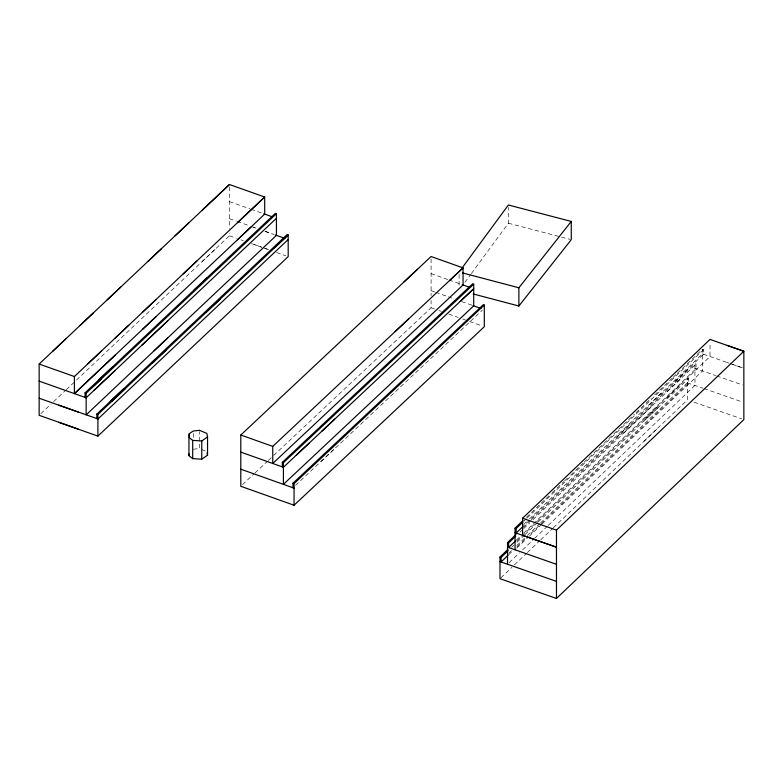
<?xml version="1.0" encoding="UTF-8"?>
<svg xmlns="http://www.w3.org/2000/svg" width="783" height="783" viewBox="0 0 783 783"><rect width="100%" height="100%" fill="white"/><g stroke="black" fill="none" stroke-linecap="round" stroke-linejoin="round"><path stroke-width="0.59" stroke-dasharray="3.92 2.94" d="M464.896 282.35L470.691 274.471M471.415 273.482L508.373 223.224L508.373 207.436M687.268 378.346L688.502 378.581L688.502 383.132L529.357 534.975M540.622 522.819L687.308 382.867L688.502 383.132M526.391 517.328L545.418 499.172M545.996 498.614L551.291 493.564M552.132 492.761L563.887 481.535M564.563 480.899L568.096 477.532M570.611 475.124L583.129 463.184M584.01 462.342L634.455 414.217M636.129 412.621L651.202 398.234M654.608 394.984L672.245 378.15M673.086 377.347L676.845 373.765M677.285 373.344L702.488 349.306L703.555 349.678L703.555 354.239L523.191 526.323M523.758 521.233L526.303 518.806M527.145 517.994L703.555 349.678M523.524 524.61L526.92 521.37M529.465 518.943L702.488 353.857L729.188 363.214L726.927 362.421M648.735 405.154L662.164 392.332M617.053 436.777L631.47 423.016M674.721 381.752L689.138 367.99M523.435 527.409L530.512 520.656M531.265 519.932L694.952 363.752L696.028 364.124L696.028 368.685L536.003 521.37M520.088 532L522.741 529.474M523.621 528.623L529.817 522.721M533.194 519.501L696.028 364.124M623.934 432.911L652.768 405.398M667.194 391.647L681.611 377.886M516.555 539.927L520.47 536.198M523.621 533.184L535.738 521.625M666.764 397.764L681.181 384.013M516.79 541.014L536.424 522.271M536.727 521.84L710.015 356.5L710.015 343.071M644.057 419.59L658.454 405.839M645.241 419.845L659.668 406.093M511.671 547.288L513.785 545.271M516.976 542.227L524.052 535.484M524.816 534.75L537.53 522.613M538.195 521.987L688.502 378.581M508.823 553.17L511.475 550.635M516.77 545.585L526.489 536.306M527.37 535.464L539.741 523.67M508.696 554.687L512.943 550.645M516.976 546.788L525.824 538.352M516.741 548.169L528.31 537.128M529.191 536.286L541.572 524.473M542.188 523.896L702.488 370.946L702.488 349.306M509.214 562.615L519.393 552.906M522.555 549.891L534.045 538.929M534.662 538.342L547.307 526.274M548.188 525.432L694.952 385.393L694.952 363.752M500.875 577.834L511.857 567.362M514.392 564.935L526.509 553.375M527.399 552.534L539.82 540.681M540.661 539.879L553.033 528.065M553.375 527.742L687.425 399.839L687.425 378.199M644.057 441.23L658.454 427.479M40.853 413.708L51.042 404.087M53.587 401.679L65.831 390.14M66.34 389.66L75.608 380.91M76.499 380.078L229.448 235.791L229.448 233.344M202.259 261.434L215.854 248.612M242.485 484.677L254.132 473.764M255.013 472.932L267.463 461.246M268.354 460.414L273.071 455.99M273.688 455.412L431.081 307.778L431.081 300.457M295.534 485.382L482.445 310.058M321.03 461.471L333.773 449.52M687.268 382.907L702.909 388.182M193.293 449.227L199.508 448.542L199.508 431.531M508.373 223.224L570.102 239.353M696.028 368.685L694.952 368.313L715.593 375.537M730.059 363.518L742.724 367.951L730.314 363.606M716.562 375.879L742.764 385.05M704.054 388.583L742.764 402.139M694.061 402.168L741.638 418.827M702.488 353.857L703.555 354.239M229.448 201.613L250.08 208.924M251.049 209.267L263.01 213.505M229.448 218.702L236.358 221.149M237.278 221.472L250.08 226.013M251.226 226.414L256.951 228.45M264.977 231.288L274.363 234.616M229.448 235.791L236.358 238.238M240.968 239.862L243.268 240.684M276.673 252.527L285.883 255.787M431.081 273.6L448.365 279.756M449.031 279.991L461.373 284.376M253.633 227.266L255.933 228.088M265.153 231.357L268.608 232.58M431.081 290.689L434.536 291.922M435.691 292.333L448.072 296.737M448.365 296.835L454.639 299.077M461.657 301.572L472.11 305.282M431.081 307.778L434.477 308.982M438.842 310.538L441.269 311.399M448.825 314.091L458.261 317.448M462.792 319.063L465.454 320.002M469.585 321.48L482.083 325.924M201.603 449.422L206.859 451.644M459.102 274.441L459.102 285.374M431.081 258.958L431.081 295.573M229.448 186.971L229.448 228.46M193.293 433.43L193.293 438.284M261.698 247.213L251.333 243.542L261.698 247.213M268.608 249.669L262.853 247.624L268.608 249.669"/><path stroke-width="1.17" d="M188.948 437.433L189.192 433.762L193.293 431.002L199.508 430.317L206.859 433.42L207.544 436.953L207.544 455.177L201.769 459.19L192.696 458.623L188.948 455.657L188.948 437.433L192.696 440.398L201.769 440.966L207.544 436.953M188.948 455.657L189.075 453.827M461.999 268.07L508.373 204.999L571.267 221.432L571.267 239.657L518.875 306.016L473.167 293.948M518.875 306.016L518.875 287.782L571.267 221.432M39.15 398.224L97.963 418.974M237.503 222.666L264.693 197.013L74.395 376.535L74.395 393.624L264.693 214.102L264.693 197.013L229.448 184.524L39.15 364.046L39.15 415.303L97.895 436.121L288.193 256.609L288.193 234.959L287.116 234.587L96.828 414.099L96.828 418.66M515.048 532.694L556.468 547.209L522.584 535.337L522.584 518.248L710.015 339.411L743.85 351.264L743.85 419.61L556.468 598.476L499.985 578.686L499.985 557.036L507.942 549.451M515.048 549.783L515.048 528.143L523.005 520.548M522.907 526.597L516.124 533.076L516.124 528.515L522.907 522.046M507.521 564.23L507.521 542.59L516.007 534.495M556.468 564.298L507.521 547.151L508.598 547.523L508.598 542.971L515.674 536.218M508.598 547.523L515.674 540.779M556.468 581.387L499.985 561.597L501.061 561.969L501.061 557.418L508.138 550.664M501.061 561.969L508.138 555.225M556.468 598.476L556.468 530.13L743.85 351.264L726.927 345.342M52.735 351.224L66.34 338.403M79.925 325.581L93.52 312.76M107.114 299.938L120.709 287.107M147.889 261.463L161.484 248.642M175.079 235.82L188.664 222.998M229.448 184.524L202.259 210.177M115.17 338.07L128.764 325.248M183.134 273.952L196.729 261.131M74.395 393.624L115.17 355.149M167.709 320.854L86.15 397.784L85.073 397.412L85.073 392.851L275.371 213.328L276.438 213.71L276.438 235.35L86.15 414.873L86.15 393.232L276.438 213.71M115.042 370.516L93.872 390.502M141.948 345.146L276.438 218.271M110.413 401.278L124.017 388.456M97.895 436.121L97.895 414.481L288.193 234.959L274.598 247.78M111.548 401.601L125.133 388.779M152.313 363.146L165.898 350.324M206.663 311.869L220.248 299.047M97.895 419.042L288.193 239.52M87.99 363.713L101.584 350.892M142.359 312.427L155.954 299.605M142.359 329.506L155.954 316.684M237.503 239.745L251.108 226.923M98.668 380.029L112.263 367.207M193.812 290.268L207.407 277.446M93.872 385.941L101.604 378.659M154.104 350.764L167.709 337.933M403.891 282.017L417.496 269.264M240.792 469.183L294.056 488.152L292.989 487.77L292.989 483.219L483.297 304.714L484.305 305.067L484.305 326.717L294.056 505.241L240.792 486.272L240.792 435.015L431.081 256.521L463.047 267.894L463.047 284.983L272.748 463.477L272.748 446.388L463.047 267.894L449.452 280.637M395.082 331.64L408.677 318.896M460.11 301.524L473.705 288.77L283.407 467.275L282.34 466.893L282.34 462.332L472.638 283.828L473.705 284.209L473.705 305.859L283.407 484.354L283.407 462.714L473.705 284.209M296.238 455.236L309.06 443.207M321.901 431.169L334.723 419.13M294.056 505.241L294.056 483.6L484.305 305.067M462.616 272.934L518.875 287.782M499.985 557.036L501.061 557.418M522.584 518.248L556.468 530.13M515.048 528.143L516.124 528.515M507.521 542.59L508.598 542.971M263.832 213.798L271.965 216.685M275.518 235.027L284.738 238.296M39.15 364.046L74.395 376.535M282.34 462.332L283.407 462.714M85.073 392.851L86.15 393.232M39.15 381.135L86.15 397.784M292.989 483.219L294.056 483.6M96.828 414.099L97.895 414.481M462.185 284.669L469.223 287.175M472.981 305.595L480.909 308.414M240.792 435.015L272.748 446.388M240.792 452.104L283.407 467.275M58.735 405.154L78.31 412.103M58.735 422.243L78.31 429.182M207.084 452.819L207.544 455.177M201.769 440.966L201.769 459.19M192.696 440.398L192.696 458.623M189.192 433.762L189.192 436.19"/></g></svg>
